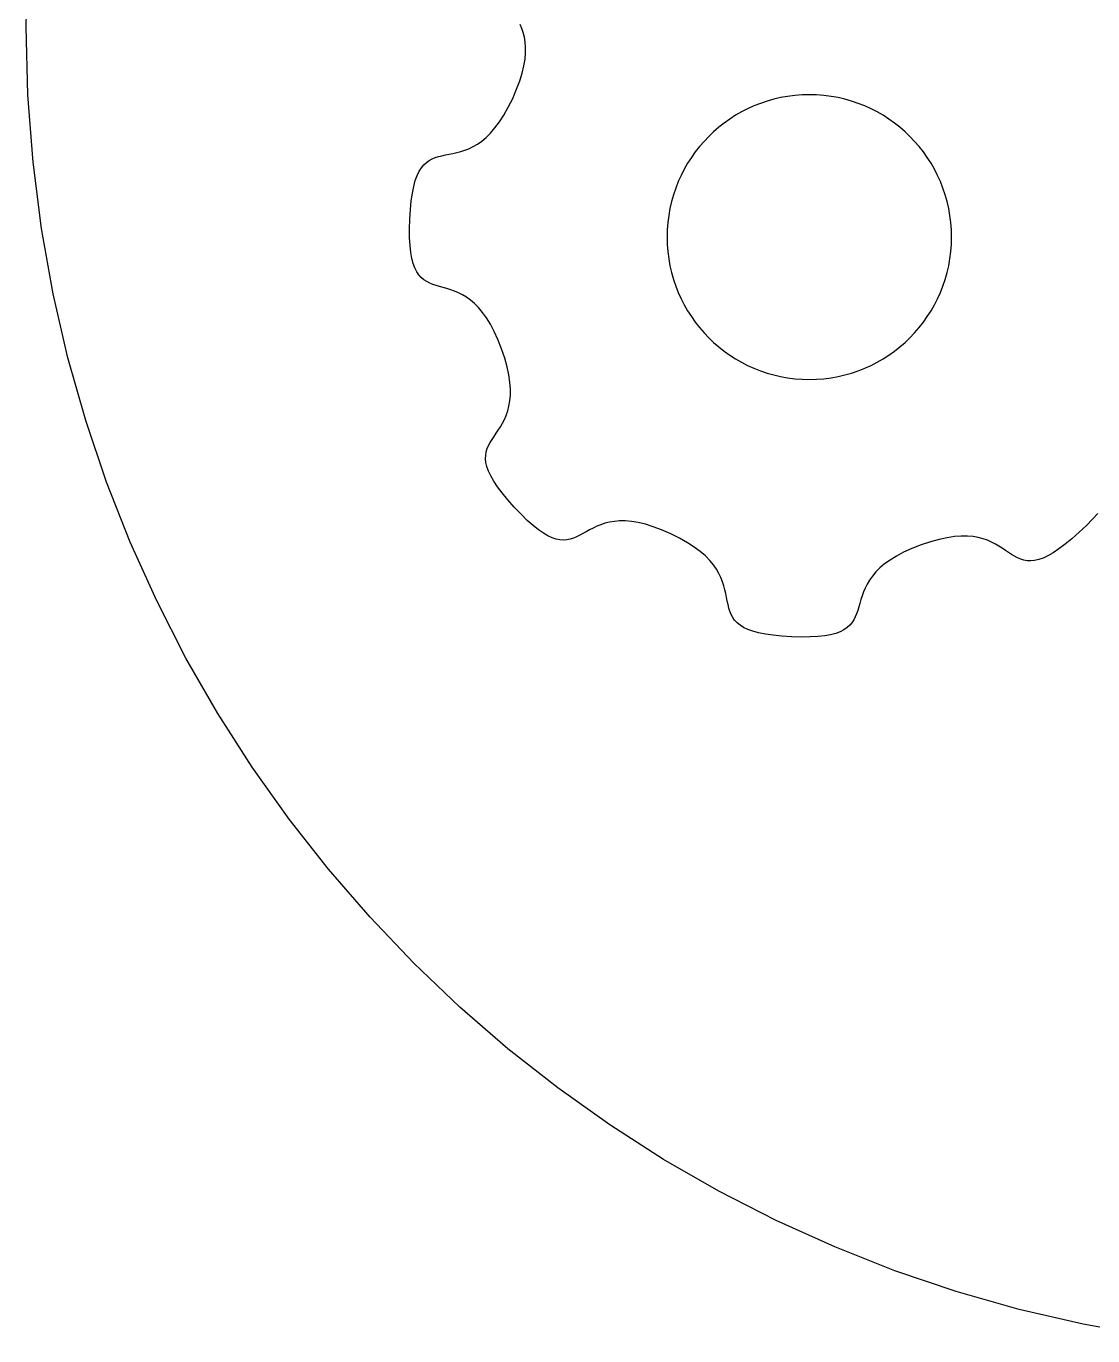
# Model space of a CAD drawing. Extents: x 0.7 to 99.3, y 0.7 to 99.3.
# Drawn here: x 0.71 to 40.43, y 1.28 to 50.02 of the extents above; entities that cross this region are included whole.
import ezdxf

# ---------------------------------------------------------------- set-up
doc = ezdxf.new("R2010")
doc.units = 0
doc.layers.add('Layer_1', color=7, linetype='CONTINUOUS')

msp = doc.modelspace()

# ---------------------------------------------------------------- linework, layer by layer
at = {"layer": 'Layer_1', "color": 1}
for p, q in [((0.707615, 49.999999), (0.771753, 52.536578)), ((0.771753, 47.46342), (0.707615, 49.999999)), ((0.962106, 44.960139), (0.771753, 47.46342)), ((1.275573, 42.493254), (0.962106, 44.960139)), ((1.709061, 40.065863), (1.275573, 42.493254)), ((2.259469, 37.681064), (1.709061, 40.065863)), ((2.923703, 35.341951), (2.259469, 37.681064)), ((3.698664, 33.051623), (2.923703, 35.341951)), ((4.581254, 30.813178), (3.698664, 33.051623)), ((5.568378, 28.629711), (4.581254, 30.813178)), ((6.656939, 26.504321), (5.568378, 28.629711)), ((7.84384, 24.440103), (6.656939, 26.504321)), ((9.12598, 22.440156), (7.84384, 24.440103)), ((10.500266, 20.507577), (9.12598, 22.440156)), ((11.963599, 18.645464), (10.500266, 20.507577)), ((13.512883, 16.856911), (11.963599, 18.645464)), ((15.14502, 15.145018), (13.512883, 16.856911)), ((16.856914, 13.512881), (15.14502, 15.145018)), ((18.645466, 11.963597), (16.856914, 13.512881)), ((20.50758, 10.500264), (18.645466, 11.963597)), ((22.440159, 9.125978), (20.50758, 10.500264)), ((24.440106, 7.843836), (22.440159, 9.125978)), ((26.504323, 6.656937), (24.440106, 7.843836)), ((28.629714, 5.568376), (26.504323, 6.656937)), ((30.81318, 4.581252), (28.629714, 5.568376)), ((33.051625, 3.698661), (30.81318, 4.581252)), ((35.341953, 2.9237), (33.051625, 3.698661)), ((37.681066, 2.259467), (35.341953, 2.9237)), ((40.065866, 1.709058), (37.681066, 2.259467)), ((42.493257, 1.275571), (40.065866, 1.709058))]:
    msp.add_line(p, q, dxfattribs=at)
at = {"layer": 'Layer_1', "color": 7}
for p, q in [((19.162585, 49.941894), (19.102643, 50.08909)), ((19.21497, 49.784604), (19.162585, 49.941894)), ((19.257522, 49.61576), (19.21497, 49.784604)), ((19.287969, 49.4339), (19.257522, 49.61576)), ((19.304035, 49.237569), (19.287969, 49.4339)), ((19.303441, 49.025304), (19.304035, 49.237569)), ((19.243213, 48.547141), (19.283928, 48.795648)), ((19.283928, 48.795648), (19.303441, 49.025304)), ((19.089085, 47.98774), (19.179023, 48.278325)), ((19.179023, 48.278325), (19.243213, 48.547141)), ((18.971123, 47.673924), (19.089085, 47.98774)), ((18.658338, 47.004521), (18.822865, 47.335422)), ((18.822865, 47.335422), (18.971123, 47.673924)), ((28.545604, 47.304997), (28.29417, 47.233598)), ((28.801948, 47.364161), (28.545604, 47.304997)), ((29.06287, 47.410757), (28.801948, 47.364161)), ((29.328038, 47.444453), (29.06287, 47.410757)), ((29.597118, 47.464921), (29.328038, 47.444453)), ((29.869777, 47.47181), (29.597118, 47.464921)), ((30.142436, 47.464921), (29.869777, 47.47181)), ((30.411517, 47.444453), (30.142436, 47.464921)), ((30.676684, 47.410757), (30.411517, 47.444453)), ((30.937606, 47.364161), (30.676684, 47.410757)), ((31.193952, 47.304997), (30.937606, 47.364161)), ((31.445386, 47.233598), (31.193952, 47.304997)), ((18.493309, 46.712701), (18.658338, 47.004521)), ((27.344205, 46.83231), (27.12232, 46.704727)), ((27.572664, 46.949319), (27.344205, 46.83231)), ((27.807367, 47.055425), (27.572664, 46.949319)), ((28.047981, 47.150296), (27.807367, 47.055425)), ((28.29417, 47.233598), (28.047981, 47.150296)), ((31.691575, 47.150298), (31.445386, 47.233598)), ((31.932188, 47.055427), (31.691575, 47.150298)), ((32.166891, 46.949319), (31.932188, 47.055427)), ((32.395352, 46.83231), (32.166891, 46.949319)), ((32.617235, 46.704727), (32.395352, 46.83231)), ((18.163105, 46.235572), (18.328118, 46.457277)), ((18.328118, 46.457277), (18.493309, 46.712701)), ((26.699609, 46.419187), (26.499449, 46.26189)), ((26.907344, 46.566909), (26.699609, 46.419187)), ((27.12232, 46.704727), (26.907344, 46.566909)), ((32.832211, 46.566909), (32.617235, 46.704727)), ((33.039947, 46.419187), (32.832211, 46.566909)), ((33.240107, 46.26189), (33.039947, 46.419187)), ((17.672529, 45.74596), (17.834971, 45.882595)), ((17.834971, 45.882595), (17.998609, 46.044905)), ((17.998609, 46.044905), (18.163105, 46.235572)), ((26.123183, 45.919917), (25.947743, 45.735905)), ((26.307196, 46.095357), (26.123183, 45.919917)), ((26.499449, 46.26189), (26.307196, 46.095357)), ((33.43236, 46.095357), (33.240107, 46.26189)), ((33.616374, 45.919917), (33.43236, 46.095357)), ((33.791814, 45.735905), (33.616374, 45.919917)), ((16.742018, 45.315268), (16.890151, 45.354129)), ((16.890151, 45.354129), (17.041517, 45.402585)), ((17.041517, 45.402585), (17.195777, 45.463316)), ((17.195777, 45.463316), (17.352592, 45.539002)), ((17.352592, 45.539002), (17.511623, 45.632323)), ((17.511623, 45.632323), (17.672529, 45.74596)), ((25.623914, 45.34349), (25.47619, 45.135756)), ((25.781209, 45.54365), (25.623914, 45.34349)), ((25.947743, 45.735905), (25.781209, 45.54365)), ((33.958348, 45.543652), (33.791814, 45.735905)), ((34.115644, 45.343492), (33.958348, 45.543652)), ((34.263366, 45.135756), (34.115644, 45.343492)), ((15.423108, 44.754401), (15.513258, 44.864633)), ((15.513258, 44.864633), (15.610376, 44.954977)), ((15.610376, 44.954977), (15.714124, 45.028112)), ((15.714124, 45.028112), (15.824162, 45.086714)), ((15.824162, 45.086714), (15.94015, 45.133469)), ((15.94015, 45.133469), (16.061749, 45.171054)), ((16.061749, 45.171054), (16.188618, 45.202152)), ((16.188618, 45.202152), (16.32042, 45.229441)), ((16.32042, 45.229441), (16.456813, 45.255605)), ((16.456813, 45.255605), (16.597459, 45.283318)), ((16.597459, 45.283318), (16.742018, 45.315268)), ((25.338372, 44.92078), (25.210791, 44.698895)), ((25.47619, 45.135756), (25.338372, 44.92078)), ((34.401185, 44.92078), (34.263366, 45.135756)), ((34.528767, 44.698895), (34.401185, 44.92078)), ((15.197869, 44.277554), (15.265074, 44.46354)), ((15.265074, 44.46354), (15.340267, 44.621596)), ((15.340267, 44.621596), (15.423108, 44.754401)), ((25.09378, 44.470436), (24.987673, 44.235733)), ((25.210791, 44.698895), (25.09378, 44.470436)), ((34.645776, 44.470436), (34.528767, 44.698895)), ((34.751884, 44.235733), (34.645776, 44.470436)), ((15.088779, 43.811062), (15.13899, 44.060953)), ((15.13899, 44.060953), (15.197869, 44.277554)), ((24.892803, 43.995118), (24.809501, 43.748929)), ((24.987673, 44.235733), (24.892803, 43.995118)), ((34.846755, 43.99512), (34.751884, 44.235733)), ((34.930056, 43.748929), (34.846755, 43.99512)), ((15.015714, 43.200679), (15.047573, 43.525197)), ((15.047573, 43.525197), (15.088779, 43.811062)), ((24.738102, 43.497495), (24.678938, 43.241151)), ((24.809501, 43.748929), (24.738102, 43.497495)), ((35.001454, 43.497497), (34.930056, 43.748929)), ((35.060618, 43.241151), (35.001454, 43.497497)), ((14.99354, 42.834827), (15.015714, 43.200679)), ((24.632342, 42.980229), (24.598647, 42.715062)), ((24.678938, 43.241151), (24.632342, 42.980229)), ((35.107215, 42.980229), (35.060618, 43.241151)), ((35.14091, 42.715062), (35.107215, 42.980229)), ((14.983171, 42.46845), (14.99354, 42.834827)), ((14.986118, 42.142382), (14.983171, 42.46845)), ((24.578186, 42.445981), (24.571291, 42.173322)), ((24.598647, 42.715062), (24.578186, 42.445981)), ((35.161378, 42.445981), (35.14091, 42.715062)), ((35.168267, 42.173322), (35.161378, 42.445981)), ((15.001804, 41.853987), (14.986118, 42.142382)), ((24.571291, 42.173322), (24.578186, 41.900663)), ((35.161378, 41.900663), (35.168267, 42.173322)), ((15.029653, 41.600621), (15.001804, 41.853987)), ((15.069088, 41.379647), (15.029653, 41.600621)), ((24.578186, 41.900663), (24.598647, 41.631583)), ((24.598647, 41.631583), (24.632342, 41.366415)), ((35.107215, 41.366415), (35.14091, 41.631583)), ((35.14091, 41.631583), (35.161378, 41.900663)), ((15.119535, 41.188427), (15.069088, 41.379647)), ((15.180417, 41.024317), (15.119535, 41.188427)), ((15.251157, 40.884678), (15.180417, 41.024317)), ((24.632342, 41.366415), (24.678938, 41.105493)), ((24.678938, 41.105493), (24.738102, 40.849149)), ((35.001454, 40.849147), (35.060618, 41.105493)), ((35.060618, 41.105493), (35.107215, 41.366415)), ((15.33118, 40.766874), (15.251157, 40.884678)), ((15.41991, 40.668262), (15.33118, 40.766874)), ((15.51677, 40.586203), (15.41991, 40.668262)), ((15.621185, 40.518059), (15.51677, 40.586203)), ((15.732577, 40.461189), (15.621185, 40.518059)), ((15.850372, 40.412955), (15.732577, 40.461189)), ((24.738102, 40.849149), (24.809501, 40.597715)), ((24.809501, 40.597715), (24.892802, 40.351526)), ((34.846753, 40.351524), (34.930056, 40.597715)), ((34.930056, 40.597715), (35.001454, 40.849147)), ((15.973993, 40.370713), (15.850372, 40.412955)), ((16.102865, 40.331828), (15.973993, 40.370713)), ((16.23641, 40.293659), (16.102865, 40.331828)), ((16.374053, 40.253565), (16.23641, 40.293659)), ((16.515218, 40.208908), (16.374053, 40.253565)), ((16.659329, 40.157049), (16.515218, 40.208908)), ((16.805809, 40.095345), (16.659329, 40.157049)), ((16.954082, 40.021158), (16.805809, 40.095345)), ((17.103574, 39.931851), (16.954082, 40.021158)), ((24.892802, 40.351526), (24.987673, 40.110912)), ((24.987673, 40.110912), (25.09378, 39.876209)), ((34.645776, 39.876209), (34.751882, 40.110912)), ((34.751882, 40.110912), (34.846753, 40.351524)), ((17.253706, 39.824781), (17.103574, 39.931851)), ((17.403904, 39.697309), (17.253706, 39.824781)), ((17.553591, 39.546796), (17.403904, 39.697309)), ((17.702191, 39.370603), (17.553591, 39.546796)), ((25.09378, 39.876209), (25.21079, 39.64775)), ((25.21079, 39.64775), (25.338371, 39.425865)), ((34.401185, 39.425865), (34.528765, 39.64775)), ((34.528765, 39.64775), (34.645776, 39.876209)), ((17.849128, 39.166087), (17.702191, 39.370603)), ((17.993826, 38.930614), (17.849128, 39.166087)), ((25.338371, 39.425865), (25.47619, 39.210888)), ((25.47619, 39.210888), (25.623913, 39.003155)), ((25.623913, 39.003155), (25.781208, 38.802995)), ((33.958348, 38.802992), (34.115642, 39.003153)), ((34.115642, 39.003153), (34.263366, 39.210888)), ((34.263366, 39.210888), (34.401185, 39.425865)), ((18.135709, 38.66154), (17.993826, 38.930614)), ((18.274201, 38.356227), (18.135709, 38.66154)), ((25.781208, 38.802995), (25.947742, 38.61074)), ((25.947742, 38.61074), (26.123182, 38.426727)), ((33.616372, 38.426727), (33.791812, 38.61074)), ((33.791812, 38.61074), (33.958348, 38.802992)), ((18.408725, 38.012035), (18.274201, 38.356227)), ((26.123182, 38.426727), (26.307195, 38.251287)), ((26.307195, 38.251287), (26.499448, 38.084754)), ((26.499448, 38.084754), (26.699609, 37.927458)), ((33.039947, 37.927458), (33.240107, 38.084754)), ((33.240107, 38.084754), (33.43236, 38.251287)), ((33.43236, 38.251287), (33.616372, 38.426727)), ((18.526368, 37.661716), (18.408725, 38.012035)), ((18.616023, 37.338675), (18.526368, 37.661716)), ((26.699609, 37.927458), (26.907344, 37.779736)), ((26.907344, 37.779736), (27.12232, 37.641917)), ((27.12232, 37.641917), (27.344205, 37.514335)), ((32.39535, 37.514335), (32.617235, 37.641917)), ((32.617235, 37.641917), (32.832211, 37.779736)), ((32.832211, 37.779736), (33.039947, 37.927458)), ((18.679825, 37.04126), (18.616023, 37.338675)), ((27.344205, 37.514335), (27.572664, 37.397326)), ((27.572664, 37.397326), (27.807367, 37.29122)), ((27.807367, 37.29122), (28.047981, 37.196349)), ((28.047981, 37.196349), (28.29417, 37.113046)), ((28.29417, 37.113046), (28.545602, 37.041648)), ((31.193952, 37.041648), (31.445384, 37.113046)), ((31.445384, 37.113046), (31.691575, 37.196347)), ((31.691575, 37.196347), (31.932188, 37.291217)), ((31.932188, 37.291217), (32.166891, 37.397326)), ((32.166891, 37.397326), (32.39535, 37.514335)), ((18.71991, 36.767813), (18.679825, 37.04126)), ((18.738412, 36.516681), (18.71991, 36.767813)), ((28.545602, 37.041648), (28.801948, 36.982484)), ((28.801948, 36.982484), (29.06287, 36.935887)), ((29.06287, 36.935887), (29.328038, 36.902192)), ((29.328038, 36.902192), (29.597118, 36.881724)), ((29.597118, 36.881724), (29.869777, 36.874835)), ((29.869777, 36.874835), (30.142436, 36.881724)), ((30.142436, 36.881724), (30.411517, 36.902192)), ((30.411517, 36.902192), (30.676684, 36.935887)), ((30.676684, 36.935887), (30.937606, 36.982484)), ((30.937606, 36.982484), (31.193952, 37.041648)), ((18.685784, 35.880614), (18.719212, 36.074737)), ((18.719212, 36.074737), (18.737466, 36.286208)), ((18.737466, 36.286208), (18.738412, 36.516681)), ((18.581943, 35.537789), (18.639316, 35.702183)), ((18.639316, 35.702183), (18.685784, 35.880614)), ((18.286123, 34.987482), (18.365757, 35.11228)), ((18.365757, 35.11228), (18.443029, 35.244495)), ((18.443029, 35.244495), (18.515803, 35.385779)), ((18.515803, 35.385779), (18.581943, 35.537789)), ((17.986676, 34.529342), (18.054404, 34.64103)), ((18.054404, 34.64103), (18.128311, 34.753512)), ((18.128311, 34.753512), (18.206263, 34.868445)), ((18.206263, 34.868445), (18.286123, 34.987482)), ((17.820273, 34.057427), (17.841928, 34.182492)), ((17.841928, 34.182492), (17.878303, 34.301728)), ((17.878303, 34.301728), (17.927264, 34.416794)), ((17.927264, 34.416794), (17.986676, 34.529342)), ((17.815478, 33.924882), (17.820273, 34.057427)), ((17.829673, 33.783199), (17.815478, 33.924882)), ((17.864998, 33.630725), (17.829673, 33.783199)), ((17.923587, 33.4658), (17.864998, 33.630725)), ((18.007575, 33.286773), (17.923587, 33.4658)), ((18.119098, 33.091985), (18.007575, 33.286773)), ((18.26029, 32.879786), (18.119098, 33.091985)), ((18.433289, 32.648516), (18.26029, 32.879786)), ((18.640229, 32.396521), (18.433289, 32.648516)), ((18.883245, 32.122146), (18.640229, 32.396521)), ((19.134981, 31.855746), (18.883245, 32.122146)), ((19.367626, 31.627265), (19.134981, 31.855746)), ((40.609069, 31.886494), (40.416233, 31.67148)), ((19.582641, 31.434429), (19.367626, 31.627265)), ((19.781483, 31.274963), (19.582641, 31.434429)), ((19.965614, 31.146593), (19.781483, 31.274963)), ((21.5588, 31.204046), (21.437394, 31.136609)), ((21.684465, 31.273019), (21.5588, 31.204046)), ((21.815847, 31.341257), (21.684465, 31.273019)), ((21.954406, 31.406484), (21.815847, 31.341257)), ((22.101601, 31.466427), (21.954406, 31.406484)), ((22.258891, 31.51881), (22.101601, 31.466427)), ((22.427736, 31.561364), (22.258891, 31.51881)), ((22.609595, 31.591811), (22.427736, 31.561364)), ((22.805927, 31.607877), (22.609595, 31.591811)), ((23.018191, 31.607217), (22.805927, 31.607877)), ((23.247846, 31.587695), (23.018191, 31.607217)), ((23.496353, 31.546981), (23.247846, 31.587695)), ((23.76517, 31.482791), (23.496353, 31.546981)), ((24.055756, 31.392852), (23.76517, 31.482791)), ((24.369571, 31.27489), (24.055756, 31.392852)), ((24.708073, 31.126633), (24.369571, 31.27489)), ((40.187752, 31.438835), (39.921352, 31.1871)), ((40.416233, 31.67148), (40.187752, 31.438835)), ((20.136492, 31.047047), (19.965614, 31.146593)), ((20.295576, 30.974053), (20.136492, 31.047047)), ((20.444326, 30.925333), (20.295576, 30.974053)), ((20.5842, 30.898612), (20.444326, 30.925333)), ((20.716658, 30.891613), (20.5842, 30.898612)), ((20.84316, 30.902067), (20.716658, 30.891613)), ((20.965165, 30.92771), (20.84316, 30.902067)), ((21.084131, 30.96626), (20.965165, 30.92771)), ((21.201518, 31.015443), (21.084131, 30.96626)), ((21.318786, 31.072982), (21.201518, 31.015443)), ((21.437394, 31.136609), (21.318786, 31.072982)), ((25.038974, 30.962105), (24.708073, 31.126633)), ((25.330795, 30.797077), (25.038974, 30.962105)), ((25.586218, 30.631886), (25.330795, 30.797077)), ((34.031071, 30.712123), (33.686879, 30.5776)), ((34.381392, 30.829766), (34.031071, 30.712123)), ((34.704436, 30.919425), (34.381392, 30.829766)), ((35.001855, 30.983233), (34.704436, 30.919425)), ((35.275308, 31.023324), (35.001855, 30.983233)), ((35.526449, 31.041833), (35.275308, 31.023324)), ((35.756936, 31.040953), (35.526449, 31.041833)), ((35.968417, 31.022708), (35.756936, 31.040953)), ((36.162554, 30.989292), (35.968417, 31.022708)), ((36.340998, 30.942838), (36.162554, 30.989292)), ((36.505407, 30.885481), (36.340998, 30.942838)), ((36.657434, 30.819356), (36.505407, 30.885481)), ((36.798735, 30.7466), (36.657434, 30.819356)), ((36.930967, 30.669345), (36.798735, 30.7466)), ((39.394977, 30.737138), (39.163703, 30.564135)), ((39.646976, 30.944082), (39.394977, 30.737138)), ((39.921352, 31.1871), (39.646976, 30.944082)), ((25.807923, 30.466872), (25.586218, 30.631886)), ((25.998591, 30.302377), (25.807923, 30.466872)), ((26.160901, 30.138737), (25.998591, 30.302377)), ((33.112503, 30.297233), (32.877034, 30.152544)), ((33.38157, 30.439112), (33.112503, 30.297233)), ((33.686879, 30.5776), (33.38157, 30.439112)), ((37.055783, 30.589729), (36.930967, 30.669345)), ((37.174839, 30.509888), (37.055783, 30.589729)), ((37.289788, 30.431953), (37.174839, 30.509888)), ((37.40229, 30.358065), (37.289788, 30.431953)), ((37.513995, 30.290355), (37.40229, 30.358065)), ((37.626563, 30.230961), (37.513995, 30.290355)), ((37.741644, 30.182018), (37.626563, 30.230961)), ((38.57766, 30.227406), (38.412725, 30.168806)), ((38.756698, 30.311404), (38.57766, 30.227406)), ((38.951495, 30.422936), (38.756698, 30.311404)), ((39.163703, 30.564135), (38.951495, 30.422936)), ((26.297535, 29.976296), (26.160901, 30.138737)), ((26.411172, 29.81539), (26.297535, 29.976296)), ((26.504494, 29.65636), (26.411172, 29.81539)), ((32.496348, 29.857026), (32.345846, 29.707349)), ((32.672529, 30.005616), (32.496348, 29.857026)), ((32.877034, 30.152544), (32.672529, 30.005616)), ((37.860898, 30.145659), (37.741644, 30.182018)), ((37.985978, 30.124025), (37.860898, 30.145659)), ((38.118539, 30.119249), (37.985978, 30.124025)), ((38.260235, 30.133466), (38.118539, 30.119249)), ((38.412725, 30.168806), (38.260235, 30.133466)), ((26.58018, 29.499546), (26.504494, 29.65636)), ((26.640911, 29.345284), (26.58018, 29.499546)), ((26.689367, 29.193917), (26.640911, 29.345284)), ((32.022038, 29.257571), (31.947869, 29.109314)), ((32.111332, 29.407047), (32.022038, 29.257571)), ((32.218389, 29.557164), (32.111332, 29.407047)), ((32.345846, 29.707349), (32.218389, 29.557164)), ((26.728229, 29.045786), (26.689367, 29.193917)), ((26.760178, 28.901226), (26.728229, 29.045786)), ((26.787893, 28.76058), (26.760178, 28.901226)), ((31.834339, 28.818757), (31.789701, 28.677609)), ((31.886183, 28.96285), (31.834339, 28.818757)), ((31.947869, 29.109314), (31.886183, 28.96285)), ((26.814055, 28.624187), (26.787893, 28.76058)), ((26.841345, 28.492386), (26.814055, 28.624187)), ((26.872442, 28.365515), (26.841345, 28.492386)), ((26.910028, 28.243917), (26.872442, 28.365515)), ((31.672606, 28.277605), (31.630385, 28.154002)), ((31.711474, 28.406457), (31.672606, 28.277605)), ((31.749626, 28.539984), (31.711474, 28.406457)), ((31.789701, 28.677609), (31.749626, 28.539984)), ((26.956782, 28.127929), (26.910028, 28.243917)), ((27.015386, 28.017892), (26.956782, 28.127929)), ((27.088519, 27.914143), (27.015386, 28.017892)), ((27.178863, 27.817025), (27.088519, 27.914143)), ((27.289096, 27.726875), (27.178863, 27.817025)), ((31.457187, 27.820452), (31.375145, 27.723607)), ((31.525315, 27.92485), (31.457187, 27.820452)), ((31.582166, 28.036225), (31.525315, 27.92485)), ((31.630385, 28.154002), (31.582166, 28.036225)), ((27.421901, 27.644034), (27.289096, 27.726875)), ((27.579955, 27.568842), (27.421901, 27.644034)), ((27.765944, 27.501636), (27.579955, 27.568842)), ((27.982543, 27.442758), (27.765944, 27.501636)), ((28.232434, 27.392546), (27.982543, 27.442758)), ((28.518298, 27.351341), (28.232434, 27.392546)), ((28.842816, 27.319481), (28.518298, 27.351341)), ((29.208669, 27.297307), (28.842816, 27.319481)), ((30.1895, 27.305583), (29.901109, 27.28989)), ((30.442857, 27.333424), (30.1895, 27.305583)), ((30.663822, 27.37285), (30.442857, 27.333424)), ((30.855036, 27.423287), (30.663822, 27.37285)), ((31.019133, 27.484157), (30.855036, 27.423287)), ((31.158758, 27.554884), (31.019133, 27.484157)), ((31.276549, 27.634894), (31.158758, 27.554884)), ((31.375145, 27.723607), (31.276549, 27.634894)), ((29.575046, 27.286941), (29.208669, 27.297307)), ((29.901109, 27.28989), (29.575046, 27.286941))]:
    msp.add_line(p, q, dxfattribs=at)

doc.saveas('drawing.dxf')
